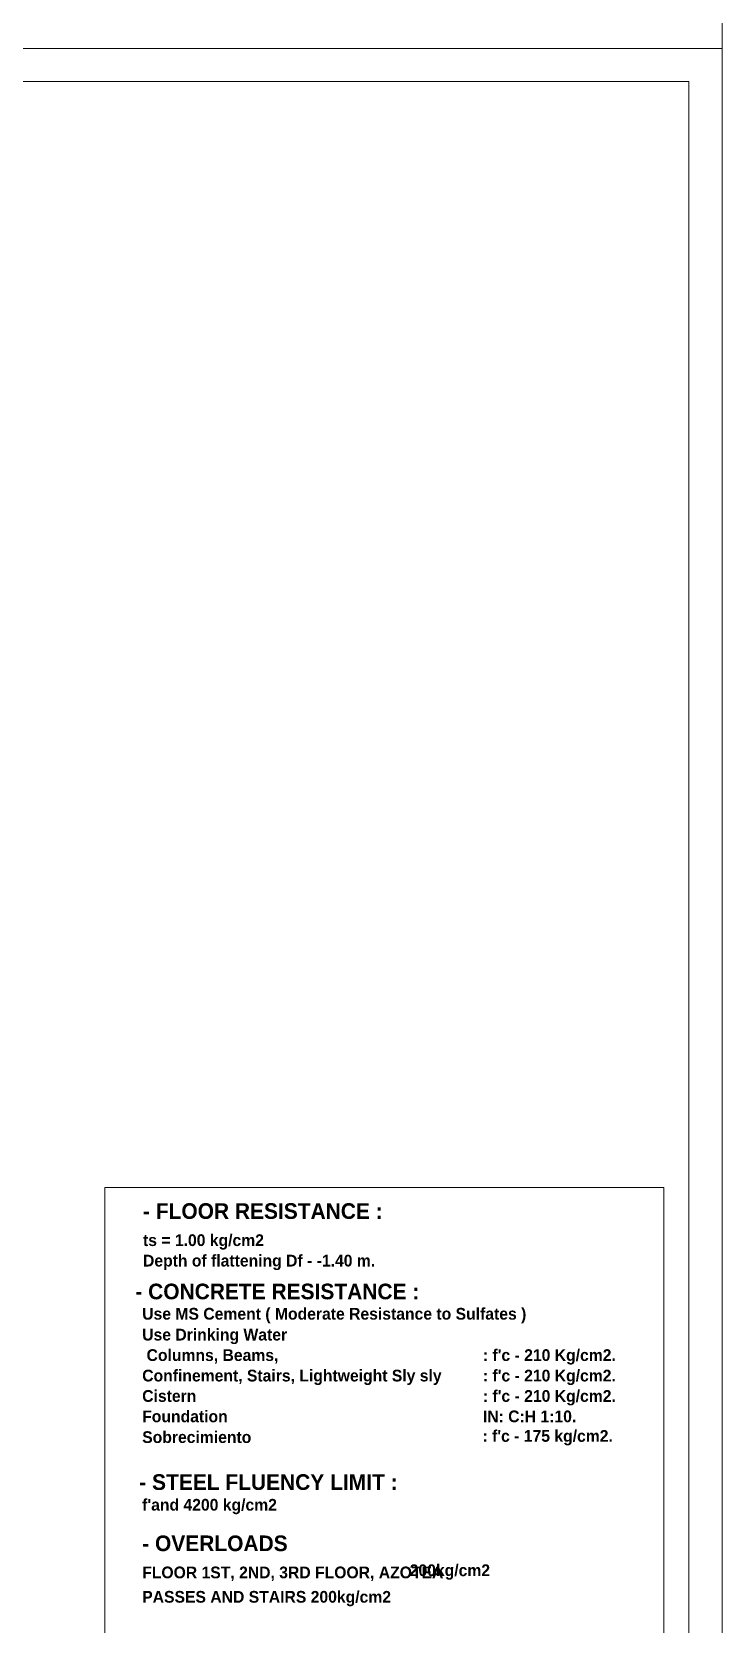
# Model space of a CAD drawing. Header units: millimetres. Extents: x -59 to 123, y 54 to 155.
# Drawn here: x 72.22 to 78.83, y 109.61 to 124.86 of the extents above; entities that cross this region are included whole.
import ezdxf

# ---------------------------------------------------------------- set-up
doc = ezdxf.new("R2010")
doc.units = ezdxf.units.MM
doc.layers.get('Defpoints').update_dxf_attribs({"lineweight": 0})
for name, color, linetype, lineweight in [('DET-CORTE', 86, 'Continuous', 50), ('PLUMA 2 NUEVA', 7, 'Continuous', 25), ('TEXTOS', 3, 'Continuous', 0)]:
    doc.layers.add(name, color=color, linetype=linetype, lineweight=lineweight)
doc.styles.add('Henry', font='GOTHICB.TTF')

msp = doc.modelspace()

# ---------------------------------------------------------------- linework, layer by layer
at = {"layer": 'Defpoints', "lineweight": 5, "ltscale": 0.5}
for points in [[(34.5836, 124.7036), (78.8336, 124.7036), (78.8336, 154.4862), (34.5836, 154.4862)], [(34.5836, 94.9209), (78.8336, 94.9209), (78.8336, 124.7036), (34.5836, 124.7036)]]:
    msp.add_lwpolyline(points, close=True, dxfattribs=at)
at = {"layer": 'DET-CORTE', "lineweight": 5, "ltscale": 0.5}
msp.add_lwpolyline([(34.9016, 95.2389), (78.5157, 95.2389), (78.5157, 124.3856), (34.9016, 124.3856)], close=True, dxfattribs=at)
at = {"layer": 'PLUMA 2 NUEVA', "lineweight": 5, "ltscale": 0.01}
msp.add_lwpolyline([(72.9225, 113.7896), (78.2758, 113.7896), (78.2758, 102.8178), (72.9225, 102.8178)], close=True, dxfattribs=at)

# ---------------------------------------------------------------- texts
at = {"layer": 'TEXTOS', "lineweight": 5, "style": 'Henry'}
for s, height, p in [('- FLOOR RESISTANCE :', 0.15, (73.2878, 113.4904)), ('ts = 1.00 kg/cm2 ', 0.1125, (73.2878, 113.2301)), ('Depth of flattening Df - -1.40 m.', 0.1125, (73.2878, 113.034)), ('- CONCRETE RESISTANCE :', 0.15, (73.2146, 112.7199)), ('Use MS Cement ( Moderate Resistance to Sulfates )', 0.1125, (73.2802, 112.525)), ('Use Drinking Water', 0.1125, (73.2802, 112.325)), (' Columns, Beams,', 0.1125, (73.2802, 112.1289)), (": f'c - 210 Kg/cm2.", 0.1125, (76.5426, 112.1289)), ('Confinement, Stairs, Lightweight Sly sly ', 0.1125, (73.2802, 111.9328)), (": f'c - 210 Kg/cm2.", 0.1125, (76.5426, 111.9328)), ('Cistern', 0.1125, (73.2802, 111.7374)), (": f'c - 210 Kg/cm2.", 0.1125, (76.5426, 111.7374)), ('Foundation ', 0.1125, (73.2802, 111.542)), ('IN: C:H 1:10.', 0.1125, (76.5426, 111.542)), ('Sobrecimiento', 0.1125, (73.2802, 111.3433)), (": f'c - 175 kg/cm2.", 0.1125, (76.539, 111.3545)), ('- STEEL FLUENCY LIMIT :', 0.15, (73.252, 110.8938)), ("f'and 4200 kg/cm2", 0.1125, (73.2802, 110.6952)), ('- OVERLOADS', 0.15, (73.2802, 110.3071)), ('FLOOR 1ST, 2ND, 3RD FLOOR, AZOTEA', 0.1125, (73.2802, 110.0468)), ('                  200kg/cm2', 0.1125, (75.0895, 110.0677)), ('PASSES AND STAIRS 200kg/cm2', 0.1125, (73.2802, 109.8133))]:
    msp.add_text(s, height=height, dxfattribs=at).set_placement(p)

doc.saveas('drawing.dxf')
